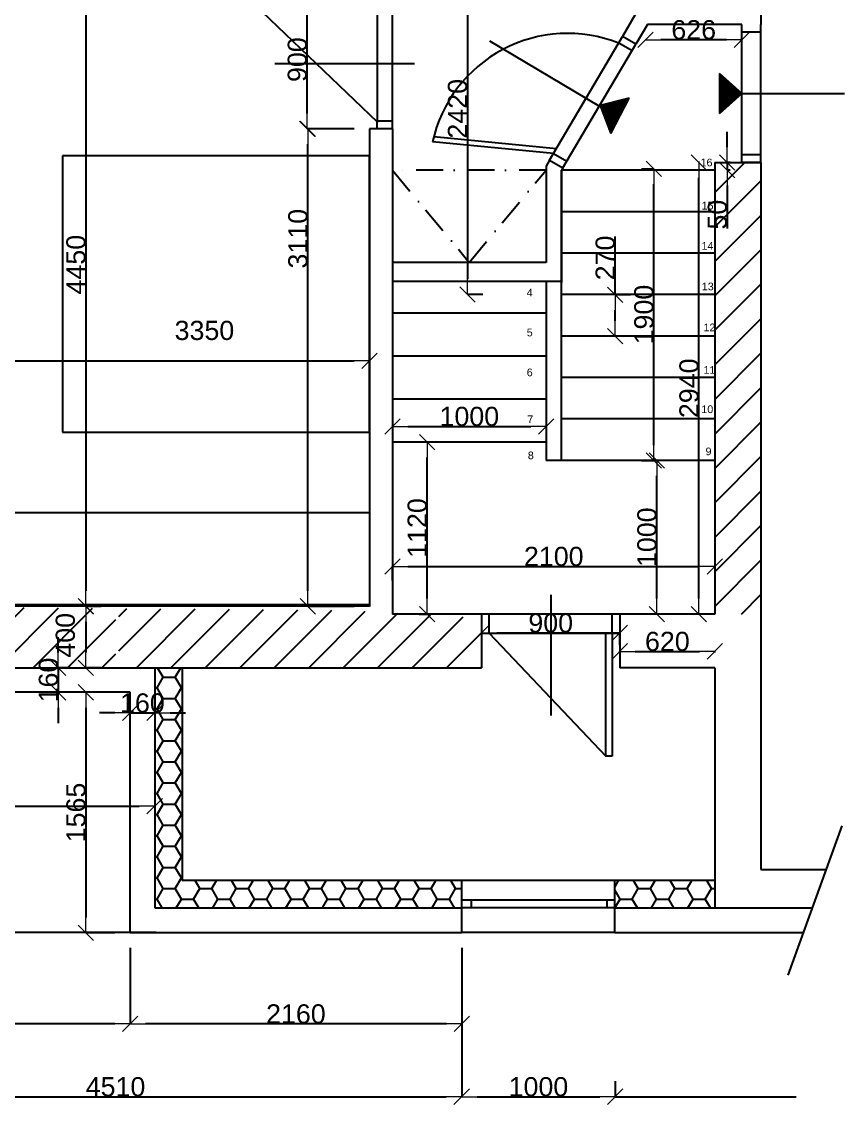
# Model space of a CAD drawing. Header units: millimetres. Extents: x 1480 to 86316, y 1484 to 27567.
# Drawn here: x 69554 to 74914, y 13101 to 20151 of the extents above; entities that cross this region are included whole.
import ezdxf

# ---------------------------------------------------------------- set-up
doc = ezdxf.new("R2010")
doc.units = ezdxf.units.MM
doc.linetypes.add('Čerchovaná', pattern=[335.138881, 176.388884, -88.194442, 0, -70.555556])
doc.styles.add('GENERATED_STYLE_1', font='arial.ttf')
doc.dimstyles.new('GENERATED_STYLE__1', dxfattribs={"dimtxt": 125, "dimasz": 100, "dimexe": 0.18, "dimexo": 100, "dimgap": 0.1, "dimtad": 1, "dimdec": 0, "dimzin": 0, "dimdsep": 46, "dimtxsty": 'GENERATED_STYLE_1', "dimblk": 'ARROWHEAD_6', "dimcen": 0.09, "dimclrd": 4, "dimclre": 4, "dimclrt": 4, "dimazin": 0, "dimtfac": 1, "dimtdec": 0, "dimtmove": 0, "dimatfit": 3, "dimldrblk": 'OBLIQUE', "dimfxl": 0, "dimtfillclr": 4, "dimtolj": 1, "dimtzin": 0, "dimarcsym": 0})
pattern_1 = [(45, (-82757.79, 2751.98), (-112.2532, 112.2532), [])]

# ---------------------------------------------------------------- blocks, each defined once
blk = doc.blocks.new('ARROWHEAD_6')
at = {"color": 0, "linetype": 'Continuous', "lineweight": 0}
for p, q in [((0, 0), (-1, 0)), ((-0.5, -0.5), (0.5, 0.5))]:
    blk.add_line(p, q, dxfattribs=at)
blk = doc.blocks.new('*D185')
at = {"color": 4, "lineweight": -2, "transparency": 16777216}
for p, q in [((66884.2, 26099.9), (65788.6, 26099.9)), ((65788.7, 25999.9), (65788.7, 14319.5)), ((70429.9, 14219.5), (65788.6, 14219.5))]:
    blk.add_line(p, q, dxfattribs=at)
at = {"layer": 'Defpoints', "color": 0, "transparency": 16777216}
for p in [(66984.2, 26099.9), (65788.7, 14219.5), (70529.9, 14219.5)]:
    blk.add_point(p, dxfattribs=at)
at = {"color": 4, "lineweight": -2, "transparency": 16777216, "xscale": 100, "yscale": 100, "zscale": 100}
for p, rotation in [((65788.7, 26099.9), 90), ((65788.7, 14219.5), 270)]:
    blk.add_blockref('ARROWHEAD_6', p, dxfattribs=dict(at, rotation=rotation))
at = {"color": 4, "transparency": 16777216, "insert": (65724.8, 20159.7), "char_height": 125, "attachment_point": 5, "rotation": 90, "style": 'GENERATED_STYLE_1'}
blk.add_mtext('\\A1;11880', dxfattribs=at)
blk = doc.blocks.new('_Oblique')
at = {"color": 0, "linetype": 'ByBlock', "lineweight": -2}
blk.add_line((-0.5, -0.5), (0.5, 0.5), dxfattribs=at)
blk = doc.blocks.new('*D187')
at = {"color": 4, "lineweight": -2, "transparency": 16777216}
for p, q in [((67910.6, 14003.9), (67910.6, 13150.6)), ((72420.6, 14003.9), (72420.6, 13150.6)), ((68010.6, 13150.8), (72320.6, 13150.8))]:
    blk.add_line(p, q, dxfattribs=at)
at = {"layer": 'Defpoints', "color": 0, "transparency": 16777216}
for p in [(67910.6, 14103.9), (72420.6, 14103.9), (72420.6, 13150.8)]:
    blk.add_point(p, dxfattribs=at)
at = {"color": 4, "lineweight": -2, "transparency": 16777216, "xscale": 100, "yscale": 100, "zscale": 100, "rotation": 180}
blk.add_blockref('ARROWHEAD_6', (67910.6, 13150.8), dxfattribs=at)
at = {"color": 4, "lineweight": -2, "transparency": 16777216, "xscale": 100, "yscale": 100, "zscale": 100}
blk.add_blockref('ARROWHEAD_6', (72420.6, 13150.8), dxfattribs=at)
at = {"color": 4, "transparency": 16777216, "insert": (70165.6, 13214.7), "char_height": 125, "attachment_point": 5, "style": 'GENERATED_STYLE_1'}
blk.add_mtext('\\A1;4510', dxfattribs=at)
blk = doc.blocks.new('*D189')
at = {"color": 4, "lineweight": -2, "transparency": 16777216}
for p, q in [((68470.6, 18043.3), (68470.6, 17943.5)), ((71820.6, 18043.3), (71820.6, 17943.5)), ((68570.6, 17943.3), (71720.6, 17943.3))]:
    blk.add_line(p, q, dxfattribs=at)
at = {"layer": 'Defpoints', "color": 0, "transparency": 16777216}
for p in [(68470.6, 17943.3), (71820.6, 17943.3), (71820.6, 17943.3)]:
    blk.add_point(p, dxfattribs=at)
at = {"color": 4, "lineweight": -2, "transparency": 16777216, "xscale": 100, "yscale": 100, "zscale": 100, "rotation": 180}
blk.add_blockref('ARROWHEAD_6', (68470.6, 17943.3), dxfattribs=at)
at = {"color": 4, "lineweight": -2, "transparency": 16777216, "xscale": 100, "yscale": 100, "zscale": 100}
blk.add_blockref('ARROWHEAD_6', (71820.6, 17943.3), dxfattribs=at)
at = {"color": 4, "transparency": 16777216, "insert": (70744.7, 18139.9), "char_height": 125, "attachment_point": 5, "style": 'GENERATED_STYLE_1'}
blk.add_mtext('\\A1;3350', dxfattribs=at)
blk = doc.blocks.new('*D161')
at = {"color": 4, "lineweight": -2, "transparency": 16777216}
for p, q in [((74070.6, 16691), (74070.6, 16604.4)), ((71970.6, 16512.1), (71970.6, 16604)), ((72070.6, 16604.2), (73970.6, 16604.2))]:
    blk.add_line(p, q, dxfattribs=at)
at = {"layer": 'Defpoints', "color": 0, "transparency": 16777216}
for p in [(71970.6, 16612.1), (74070.6, 16604.2), (74070.6, 16591)]:
    blk.add_point(p, dxfattribs=at)
at = {"color": 4, "lineweight": -2, "transparency": 16777216, "xscale": 100, "yscale": 100, "zscale": 100, "rotation": 180}
blk.add_blockref('ARROWHEAD_6', (71970.6, 16604.2), dxfattribs=at)
at = {"color": 4, "lineweight": -2, "transparency": 16777216, "xscale": 100, "yscale": 100, "zscale": 100}
blk.add_blockref('ARROWHEAD_6', (74070.6, 16604.2), dxfattribs=at)
at = {"color": 4, "transparency": 16777216, "insert": (73020.6, 16668.1), "char_height": 125, "attachment_point": 5, "style": 'GENERATED_STYLE_1'}
blk.add_mtext('\\A1;2100', dxfattribs=at)
blk = doc.blocks.new('*D163')
at = {"color": 4, "lineweight": -2, "transparency": 16777216}
for p, q in [((70072.2, 20793.9), (69972.4, 20793.9)), ((69972.2, 20693.9), (69972.2, 16443.9)), ((70072.2, 16343.9), (69972.4, 16343.9))]:
    blk.add_line(p, q, dxfattribs=at)
at = {"layer": 'Defpoints', "color": 0, "transparency": 16777216}
for p in [(69972.2, 20793.9), (69972.2, 16343.9), (69972.2, 16343.9)]:
    blk.add_point(p, dxfattribs=at)
at = {"color": 4, "lineweight": -2, "transparency": 16777216, "xscale": 100, "yscale": 100, "zscale": 100}
for p, rotation in [((69972.2, 20793.9), 90), ((69972.2, 16343.9), 270)]:
    blk.add_blockref('ARROWHEAD_6', p, dxfattribs=dict(at, rotation=rotation))
at = {"color": 4, "transparency": 16777216, "insert": (69908.3, 18568.9), "char_height": 125, "attachment_point": 5, "rotation": 90, "style": 'GENERATED_STYLE_1'}
blk.add_mtext('\\A1;4450', dxfattribs=at)
blk = doc.blocks.new('*D164')
at = {"color": 4, "lineweight": -2, "transparency": 16777216}
for p, q in [((70072.6, 16344), (69972.8, 16344)), ((69972.6, 16244), (69972.6, 16043.9)), ((70072.6, 15943.9), (69972.8, 15943.9))]:
    blk.add_line(p, q, dxfattribs=at)
at = {"layer": 'Defpoints', "color": 0, "transparency": 16777216}
for p in [(69972.6, 16344), (69972.6, 15943.9), (69972.6, 15943.9)]:
    blk.add_point(p, dxfattribs=at)
at = {"color": 4, "lineweight": -2, "transparency": 16777216, "xscale": 100, "yscale": 100, "zscale": 100}
for p, rotation in [((69972.6, 16344), 90), ((69972.6, 15943.9), 270)]:
    blk.add_blockref('ARROWHEAD_6', p, dxfattribs=dict(at, rotation=rotation))
at = {"color": 4, "transparency": 16777216, "insert": (69839, 16155.2), "char_height": 125, "attachment_point": 5, "rotation": 90, "style": 'GENERATED_STYLE_1'}
blk.add_mtext('\\A1;400', dxfattribs=at)
blk = doc.blocks.new('*D169')
at = {"color": 4, "lineweight": -2, "transparency": 16777216}
for p, q in [((67910.6, 15684.9), (67910.6, 15043.3)), ((70420.6, 15143.5), (70420.6, 15043.7)), ((68010.6, 15043.5), (70320.6, 15043.5))]:
    blk.add_line(p, q, dxfattribs=at)
at = {"layer": 'Defpoints', "color": 0, "transparency": 16777216}
for p in [(67910.6, 15784.9), (70420.6, 15043.5), (70420.6, 15043.5)]:
    blk.add_point(p, dxfattribs=at)
at = {"color": 4, "lineweight": -2, "transparency": 16777216, "xscale": 100, "yscale": 100, "zscale": 100, "rotation": 180}
blk.add_blockref('ARROWHEAD_6', (67910.6, 15043.5), dxfattribs=at)
at = {"color": 4, "lineweight": -2, "transparency": 16777216, "xscale": 100, "yscale": 100, "zscale": 100}
blk.add_blockref('ARROWHEAD_6', (70420.6, 15043.5), dxfattribs=at)
at = {"color": 4, "transparency": 16777216, "insert": (69165.6, 15107.4), "char_height": 125, "attachment_point": 5, "style": 'GENERATED_STYLE_1'}
blk.add_mtext('\\A1;2510', dxfattribs=at)
blk = doc.blocks.new('*D170')
at = {"color": 4, "lineweight": -2, "transparency": 16777216}
for p, q in [((72295.6, 17413.9), (72195.8, 17413.9)), ((72195.6, 16393.9), (72195.6, 17313.9)), ((72142.7, 16293.9), (72195.8, 16293.9))]:
    blk.add_line(p, q, dxfattribs=at)
at = {"layer": 'Defpoints', "color": 0, "transparency": 16777216}
for p in [(72195.6, 17413.9), (72195.6, 17413.9), (72042.7, 16293.9)]:
    blk.add_point(p, dxfattribs=at)
at = {"color": 4, "lineweight": -2, "transparency": 16777216, "xscale": 100, "yscale": 100, "zscale": 100}
for p, rotation in [((72195.6, 17413.9), 90), ((72195.6, 16293.9), 270)]:
    blk.add_blockref('ARROWHEAD_6', p, dxfattribs=dict(at, rotation=rotation))
at = {"color": 4, "transparency": 16777216, "insert": (72131.7, 16853.9), "char_height": 125, "attachment_point": 5, "rotation": 90, "style": 'GENERATED_STYLE_1'}
blk.add_mtext('\\A1;1120', dxfattribs=at)
blk = doc.blocks.new('*D171')
at = {"color": 4, "lineweight": -2, "transparency": 16777216}
for p, q in [((73801.8, 17293.9), (73691.9, 17293.9)), ((73692, 16393.9), (73692, 17193.9)), ((73801.8, 16293.9), (73691.9, 16293.9))]:
    blk.add_line(p, q, dxfattribs=at)
at = {"layer": 'Defpoints', "color": 0, "transparency": 16777216}
for p in [(73692, 17293.9), (73901.8, 17293.9), (73901.8, 16293.9)]:
    blk.add_point(p, dxfattribs=at)
at = {"color": 4, "lineweight": -2, "transparency": 16777216, "xscale": 100, "yscale": 100, "zscale": 100}
for p, rotation in [((73692, 17293.9), 90), ((73692, 16293.9), 270)]:
    blk.add_blockref('ARROWHEAD_6', p, dxfattribs=dict(at, rotation=rotation))
at = {"color": 4, "transparency": 16777216, "insert": (73628.1, 16793.9), "char_height": 125, "attachment_point": 5, "rotation": 90, "style": 'GENERATED_STYLE_1'}
blk.add_mtext('\\A1;1000', dxfattribs=at)
blk = doc.blocks.new('*D174')
at = {"color": 4, "lineweight": -2, "transparency": 16777216}
for p, q in [((72470.6, 20793.9), (72457.7, 20793.9)), ((72457.9, 20693.9), (72457.9, 18473.8)), ((72557.9, 18373.8), (72458.1, 18373.8))]:
    blk.add_line(p, q, dxfattribs=at)
at = {"layer": 'Defpoints', "color": 0, "transparency": 16777216}
for p in [(72570.6, 20793.9), (72457.9, 18373.8), (72457.9, 18373.8)]:
    blk.add_point(p, dxfattribs=at)
at = {"color": 4, "lineweight": -2, "transparency": 16777216, "xscale": 100, "yscale": 100, "zscale": 100}
for p, rotation in [((72457.9, 20793.9), 90), ((72457.9, 18373.8), 270)]:
    blk.add_blockref('ARROWHEAD_6', p, dxfattribs=dict(at, rotation=rotation))
at = {"color": 4, "transparency": 16777216, "insert": (72394, 19583.9), "char_height": 125, "attachment_point": 5, "rotation": 90, "style": 'GENERATED_STYLE_1'}
blk.add_mtext('\\A1;2420', dxfattribs=at)
blk = doc.blocks.new('*D175')
at = {"color": 4, "lineweight": -2, "transparency": 16777216}
for p, q in [((73970.6, 19233.9), (73965.8, 19233.9)), ((73966, 16393.9), (73966, 19133.9)), ((73970.6, 16293.9), (73965.8, 16293.9))]:
    blk.add_line(p, q, dxfattribs=at)
at = {"layer": 'Defpoints', "color": 0, "transparency": 16777216}
for p in [(73966, 19233.9), (74070.6, 19233.9), (74070.6, 16293.9)]:
    blk.add_point(p, dxfattribs=at)
at = {"color": 4, "lineweight": -2, "transparency": 16777216, "xscale": 100, "yscale": 100, "zscale": 100}
for p, rotation in [((73966, 19233.9), 90), ((73966, 16293.9), 270)]:
    blk.add_blockref('ARROWHEAD_6', p, dxfattribs=dict(at, rotation=rotation))
at = {"color": 4, "transparency": 16777216, "insert": (73902.1, 17763.9), "char_height": 125, "attachment_point": 5, "rotation": 90, "style": 'GENERATED_STYLE_1'}
blk.add_mtext('\\A1;2940', dxfattribs=at)
blk = doc.blocks.new('*D176')
at = {"color": 4, "lineweight": -2, "transparency": 16777216}
for p, q in [((71720.8, 19453.9), (71418.1, 19453.9)), ((71418.3, 16443.9), (71418.3, 19353.9)), ((71720.6, 16343.9), (71418.1, 16343.9))]:
    blk.add_line(p, q, dxfattribs=at)
at = {"layer": 'Defpoints', "color": 0, "transparency": 16777216}
for p in [(71418.3, 19453.9), (71820.8, 19453.9), (71820.6, 16343.9)]:
    blk.add_point(p, dxfattribs=at)
at = {"color": 4, "lineweight": -2, "transparency": 16777216, "xscale": 100, "yscale": 100, "zscale": 100}
for p, rotation in [((71418.3, 19453.9), 90), ((71418.3, 16343.9), 270)]:
    blk.add_blockref('ARROWHEAD_6', p, dxfattribs=dict(at, rotation=rotation))
at = {"color": 4, "transparency": 16777216, "insert": (71354.3, 18737.8), "char_height": 125, "attachment_point": 5, "rotation": 90, "style": 'GENERATED_STYLE_1'}
blk.add_mtext('\\A1;3110', dxfattribs=at)
blk = doc.blocks.new('*D177')
at = {"color": 4, "lineweight": -2, "transparency": 16777216}
for p, q in [((71770.4, 20353.9), (71414.2, 20353.9)), ((71414.4, 19553.9), (71414.4, 20253.9)), ((71720.8, 19453.9), (71414.2, 19453.9))]:
    blk.add_line(p, q, dxfattribs=at)
at = {"layer": 'Defpoints', "color": 0, "transparency": 16777216}
for p in [(71414.4, 20353.9), (71870.4, 20353.9), (71820.8, 19453.9)]:
    blk.add_point(p, dxfattribs=at)
at = {"color": 4, "lineweight": -2, "transparency": 16777216, "xscale": 100, "yscale": 100, "zscale": 100}
for p, rotation in [((71414.4, 20353.9), 90), ((71414.4, 19453.9), 270)]:
    blk.add_blockref('ARROWHEAD_6', p, dxfattribs=dict(at, rotation=rotation))
at = {"color": 4, "transparency": 16777216, "insert": (71350.5, 19903.9), "char_height": 125, "attachment_point": 5, "rotation": 90, "style": 'GENERATED_STYLE_1'}
blk.add_mtext('\\A1;900', dxfattribs=at)
blk = doc.blocks.new('*D178')
at = {"color": 4, "lineweight": -2, "transparency": 16777216}
for p, q in [((72550.6, 16236.3), (72550.6, 16170.9)), ((72650.6, 16170.7), (73350.6, 16170.7)), ((73450.6, 16093.9), (73450.6, 16170.9))]:
    blk.add_line(p, q, dxfattribs=at)
at = {"layer": 'Defpoints', "color": 0, "transparency": 16777216}
for p in [(73450.6, 16170.7), (72550.6, 16136.3), (73450.6, 15993.9)]:
    blk.add_point(p, dxfattribs=at)
at = {"color": 4, "lineweight": -2, "transparency": 16777216, "xscale": 100, "yscale": 100, "zscale": 100, "rotation": 180}
blk.add_blockref('ARROWHEAD_6', (72550.6, 16170.7), dxfattribs=at)
at = {"color": 4, "lineweight": -2, "transparency": 16777216, "xscale": 100, "yscale": 100, "zscale": 100}
blk.add_blockref('ARROWHEAD_6', (73450.6, 16170.7), dxfattribs=at)
at = {"color": 4, "transparency": 16777216, "insert": (73000.6, 16234.6), "char_height": 125, "attachment_point": 5, "style": 'GENERATED_STYLE_1'}
blk.add_mtext('\\A1;900', dxfattribs=at)
blk = doc.blocks.new('*D179')
at = {"color": 4, "lineweight": -2, "transparency": 16777216}
for p, q in [((73592, 19193.9), (73672, 19193.9)), ((73672.2, 17393.9), (73672.2, 19093.9)), ((73592, 17293.9), (73672, 17293.9))]:
    blk.add_line(p, q, dxfattribs=at)
at = {"layer": 'Defpoints', "color": 0, "transparency": 16777216}
for p in [(73672.2, 19193.9), (73692, 19193.9), (73692, 17293.9)]:
    blk.add_point(p, dxfattribs=at)
at = {"color": 4, "lineweight": -2, "transparency": 16777216, "xscale": 100, "yscale": 100, "zscale": 100}
for p, rotation in [((73672.2, 19193.9), 90), ((73672.2, 17293.9), 270)]:
    blk.add_blockref('ARROWHEAD_6', p, dxfattribs=dict(at, rotation=rotation))
at = {"color": 4, "transparency": 16777216, "insert": (73608.2, 18243.9), "char_height": 125, "attachment_point": 5, "rotation": 90, "style": 'GENERATED_STYLE_1'}
blk.add_mtext('\\A1;1900', dxfattribs=at)
blk = doc.blocks.new('*D234')
at = {"color": 4, "lineweight": -2, "transparency": 16777216}
for p, q in [((74150.7, 19333.9), (74150.7, 19433.9)), ((74150.7, 19233.9), (74150.7, 19183.9)), ((74170.6, 19233.9), (74150.9, 19233.9)), ((74170.6, 19183.9), (74150.9, 19183.9)), ((74150.7, 19083.9), (74150.7, 18805.1))]:
    blk.add_line(p, q, dxfattribs=at)
at = {"layer": 'Defpoints', "color": 0, "transparency": 16777216}
for p in [(74070.6, 19233.9), (74070.6, 19183.9), (74150.7, 19233.9)]:
    blk.add_point(p, dxfattribs=at)
at = {"color": 4, "lineweight": -2, "transparency": 16777216, "xscale": 100, "yscale": 100, "zscale": 100}
for p, rotation in [((74150.7, 19233.9), 270), ((74150.7, 19183.9), 90)]:
    blk.add_blockref('ARROWHEAD_6', p, dxfattribs=dict(at, rotation=rotation))
at = {"color": 4, "transparency": 16777216, "insert": (74086.8, 18894.5), "char_height": 125, "attachment_point": 5, "rotation": 90, "style": 'GENERATED_STYLE_1'}
blk.add_mtext('\\A1;50', dxfattribs=at)
blk = doc.blocks.new('*D181')
at = {"color": 4, "lineweight": -2, "transparency": 16777216}
for p, q in [((70072.4, 15783.9), (69972.6, 15783.9)), ((69972.4, 15683.9), (69972.4, 14318.5)), ((70160.6, 14218.5), (69972.3, 14218.5))]:
    blk.add_line(p, q, dxfattribs=at)
at = {"layer": 'Defpoints', "color": 0, "transparency": 16777216}
for p in [(69972.4, 15783.9), (69972.4, 14218.5), (70260.6, 14218.5)]:
    blk.add_point(p, dxfattribs=at)
at = {"color": 4, "lineweight": -2, "transparency": 16777216, "xscale": 100, "yscale": 100, "zscale": 100}
for p, rotation in [((69972.4, 15783.9), 90), ((69972.4, 14218.5), 270)]:
    blk.add_blockref('ARROWHEAD_6', p, dxfattribs=dict(at, rotation=rotation))
at = {"color": 4, "transparency": 16777216, "insert": (69908.5, 15001.2), "char_height": 125, "attachment_point": 5, "rotation": 90, "style": 'GENERATED_STYLE_1'}
blk.add_mtext('\\A1;1565', dxfattribs=at)
blk = doc.blocks.new('*D182')
at = {"color": 4, "lineweight": -2, "transparency": 16777216}
for p, q in [((69792.6, 16043.9), (69792.6, 16143.9)), ((69872.6, 15943.9), (69792.4, 15943.9)), ((69792.6, 15943.9), (69792.6, 15783.9)), ((69872.6, 15783.9), (69792.4, 15783.9)), ((69792.6, 15683.9), (69792.6, 15583.9))]:
    blk.add_line(p, q, dxfattribs=at)
at = {"layer": 'Defpoints', "color": 0, "transparency": 16777216}
for p in [(69972.6, 15943.9), (69792.6, 15783.9), (69972.6, 15783.9)]:
    blk.add_point(p, dxfattribs=at)
at = {"color": 4, "lineweight": -2, "transparency": 16777216, "xscale": 100, "yscale": 100, "zscale": 100}
for p, rotation in [((69792.6, 15943.9), 270), ((69792.6, 15783.9), 90)]:
    blk.add_blockref('ARROWHEAD_6', p, dxfattribs=dict(at, rotation=rotation))
at = {"color": 4, "transparency": 16777216, "insert": (69728.7, 15863.9), "char_height": 125, "attachment_point": 5, "rotation": 90, "style": 'GENERATED_STYLE_1'}
blk.add_mtext('\\A1;160', dxfattribs=at)
blk = doc.blocks.new('*D183')
at = {"color": 4, "lineweight": -2, "transparency": 16777216}
for p, q in [((70420.6, 15749.8), (70420.6, 15650)), ((70160.6, 15649.8), (70060.6, 15649.8)), ((70260.6, 15649.8), (70420.6, 15649.8)), ((70260.6, 15553.5), (70260.6, 15649.6)), ((70520.6, 15649.8), (70620.6, 15649.8))]:
    blk.add_line(p, q, dxfattribs=at)
at = {"layer": 'Defpoints', "color": 0, "transparency": 16777216}
for p in [(70260.6, 15653.5), (70420.6, 15649.8), (70420.6, 15649.8)]:
    blk.add_point(p, dxfattribs=at)
at = {"color": 4, "lineweight": -2, "transparency": 16777216, "xscale": 100, "yscale": 100, "zscale": 100}
blk.add_blockref('ARROWHEAD_6', (70260.6, 15649.8), dxfattribs=at)
at = {"color": 4, "lineweight": -2, "transparency": 16777216, "xscale": 100, "yscale": 100, "zscale": 100, "rotation": 180}
blk.add_blockref('ARROWHEAD_6', (70420.6, 15649.8), dxfattribs=at)
at = {"color": 4, "transparency": 16777216, "insert": (70340.6, 15713.7), "char_height": 125, "attachment_point": 5, "style": 'GENERATED_STYLE_1'}
blk.add_mtext('\\A1;160', dxfattribs=at)
blk = doc.blocks.new('*D193')
at = {"color": 4, "lineweight": -2, "transparency": 16777216}
for p, q in [((72420.6, 13250.6), (72420.6, 13151)), ((73420.6, 13250.8), (73420.6, 13151)), ((72520.6, 13150.8), (73320.6, 13150.8))]:
    blk.add_line(p, q, dxfattribs=at)
at = {"layer": 'Defpoints', "color": 0, "transparency": 16777216}
for p in [(72420.6, 13150.6), (73420.6, 13150.8), (73420.6, 13150.8)]:
    blk.add_point(p, dxfattribs=at)
at = {"color": 4, "lineweight": -2, "transparency": 16777216, "xscale": 100, "yscale": 100, "zscale": 100, "rotation": 180}
blk.add_blockref('ARROWHEAD_6', (72420.6, 13150.8), dxfattribs=at)
at = {"color": 4, "lineweight": -2, "transparency": 16777216, "xscale": 100, "yscale": 100, "zscale": 100}
blk.add_blockref('ARROWHEAD_6', (73420.6, 13150.8), dxfattribs=at)
at = {"color": 4, "transparency": 16777216, "insert": (72920.6, 13214.7), "char_height": 125, "attachment_point": 5, "style": 'GENERATED_STYLE_1'}
blk.add_mtext('\\A1;1000', dxfattribs=at)
blk = doc.blocks.new('*D200')
at = {"color": 4, "lineweight": -2, "transparency": 16777216}
for p, q in [((70260.6, 14119.5), (70260.6, 13624.8)), ((72420.7, 14119.5), (72420.7, 13624.8)), ((72320.7, 13625), (70360.6, 13625))]:
    blk.add_line(p, q, dxfattribs=at)
at = {"layer": 'Defpoints', "color": 0, "transparency": 16777216}
for p in [(70260.6, 14219.5), (72420.7, 14219.5), (70260.6, 13625)]:
    blk.add_point(p, dxfattribs=at)
at = {"color": 4, "lineweight": -2, "transparency": 16777216, "xscale": 100, "yscale": 100, "zscale": 100, "rotation": 180}
blk.add_blockref('ARROWHEAD_6', (70260.6, 13625), dxfattribs=at)
at = {"color": 4, "lineweight": -2, "transparency": 16777216, "xscale": 100, "yscale": 100, "zscale": 100}
blk.add_blockref('ARROWHEAD_6', (72420.7, 13625), dxfattribs=at)
at = {"color": 4, "transparency": 16777216, "insert": (71340.6, 13688.9), "char_height": 125, "attachment_point": 5, "style": 'GENERATED_STYLE_1'}
blk.add_mtext('\\A1;2160', dxfattribs=at)
blk = doc.blocks.new('*D201')
at = {"color": 4, "lineweight": -2, "transparency": 16777216}
for p, q in [((67910.6, 13979), (67910.6, 13624.7)), ((70260.6, 13979), (70260.6, 13624.7)), ((70160.6, 13624.8), (68010.6, 13624.8))]:
    blk.add_line(p, q, dxfattribs=at)
at = {"layer": 'Defpoints', "color": 0, "transparency": 16777216}
for p in [(67910.6, 14079), (70260.6, 14079), (67910.6, 13624.8)]:
    blk.add_point(p, dxfattribs=at)
at = {"color": 4, "lineweight": -2, "transparency": 16777216, "xscale": 100, "yscale": 100, "zscale": 100, "rotation": 180}
blk.add_blockref('ARROWHEAD_6', (67910.6, 13624.8), dxfattribs=at)
at = {"color": 4, "lineweight": -2, "transparency": 16777216, "xscale": 100, "yscale": 100, "zscale": 100}
blk.add_blockref('ARROWHEAD_6', (70260.6, 13624.8), dxfattribs=at)
at = {"color": 4, "transparency": 16777216, "insert": (69085.6, 13688.8), "char_height": 125, "attachment_point": 5, "style": 'GENERATED_STYLE_1'}
blk.add_mtext('\\A1;2350', dxfattribs=at)
blk = doc.blocks.new('*D255')
at = {"color": 4, "lineweight": -2, "transparency": 16777216}
for p, q in [((73450.6, 16043.9), (73450.6, 16051)), ((73550.6, 16050.8), (73970.6, 16050.8)), ((74070.6, 16043.9), (74070.6, 16051))]:
    blk.add_line(p, q, dxfattribs=at)
at = {"layer": 'Defpoints', "color": 0, "transparency": 16777216}
for p in [(74070.6, 16050.8), (73450.6, 15943.9), (74070.6, 15943.9)]:
    blk.add_point(p, dxfattribs=at)
at = {"color": 4, "lineweight": -2, "transparency": 16777216, "xscale": 100, "yscale": 100, "zscale": 100, "rotation": 180}
blk.add_blockref('ARROWHEAD_6', (73450.6, 16050.8), dxfattribs=at)
at = {"color": 4, "lineweight": -2, "transparency": 16777216, "xscale": 100, "yscale": 100, "zscale": 100}
blk.add_blockref('ARROWHEAD_6', (74070.6, 16050.8), dxfattribs=at)
at = {"color": 4, "transparency": 16777216, "insert": (73760.6, 16114.7), "char_height": 125, "attachment_point": 5, "style": 'GENERATED_STYLE_1'}
blk.add_mtext('\\A1;620', dxfattribs=at)
blk = doc.blocks.new('*D146')
at = {"color": 4, "lineweight": -2, "transparency": 16777216}
for p, q in [((73420.1, 18373.4), (73420.1, 18751.5)), ((73520.1, 18373.4), (73420.3, 18373.4)), ((73420.1, 18203.4), (73420.1, 18273.4)), ((73520.1, 18103.4), (73420.3, 18103.4))]:
    blk.add_line(p, q, dxfattribs=at)
at = {"layer": 'Defpoints', "color": 0, "transparency": 16777216}
for p in [(73420.1, 18373.4), (73420.1, 18373.4), (73420.1, 18103.4)]:
    blk.add_point(p, dxfattribs=at)
at = {"color": 4, "lineweight": -2, "transparency": 16777216, "xscale": 100, "yscale": 100, "zscale": 100}
for p, rotation in [((73420.1, 18373.4), 90), ((73420.1, 18103.4), 270)]:
    blk.add_blockref('ARROWHEAD_6', p, dxfattribs=dict(at, rotation=rotation))
at = {"color": 4, "transparency": 16777216, "insert": (73356.2, 18612.5), "char_height": 125, "attachment_point": 5, "rotation": 90, "style": 'GENERATED_STYLE_1'}
blk.add_mtext('\\A1;270', dxfattribs=at)
blk = doc.blocks.new('*D232')
at = {"color": 4, "lineweight": -2, "transparency": 16777216}
for p, q in [((73619.1, 20033.9), (73619.1, 20033.7)), ((74145.4, 20033.9), (73719.1, 20033.9)), ((74245.4, 20033.9), (74245.4, 20033.7))]:
    blk.add_line(p, q, dxfattribs=at)
at = {"layer": 'Defpoints', "color": 0, "transparency": 16777216}
for p in [(73619.1, 20133.9), (74245.4, 20133.9), (73619.1, 20033.9)]:
    blk.add_point(p, dxfattribs=at)
at = {"color": 4, "lineweight": -2, "transparency": 16777216, "xscale": 100, "yscale": 100, "zscale": 100, "rotation": 180}
blk.add_blockref('ARROWHEAD_6', (73619.1, 20033.9), dxfattribs=at)
at = {"color": 4, "lineweight": -2, "transparency": 16777216, "xscale": 100, "yscale": 100, "zscale": 100}
blk.add_blockref('ARROWHEAD_6', (74245.4, 20033.9), dxfattribs=at)
at = {"color": 4, "transparency": 16777216, "insert": (73932.3, 20097.8), "char_height": 125, "attachment_point": 5, "style": 'GENERATED_STYLE_1'}
blk.add_mtext('\\A1;626', dxfattribs=at)
blk = doc.blocks.new('*D147')
at = {"color": 4, "lineweight": -2, "transparency": 16777216}
for p, q in [((71970.5, 17971.6), (71970.5, 17515.8)), ((72970.5, 17971.6), (72970.5, 17515.8)), ((72070.5, 17516), (72870.5, 17516))]:
    blk.add_line(p, q, dxfattribs=at)
at = {"layer": 'Defpoints', "color": 0, "transparency": 16777216}
for p in [(71970.5, 18071.6), (72970.5, 18071.6), (72970.5, 17516)]:
    blk.add_point(p, dxfattribs=at)
at = {"color": 4, "lineweight": -2, "transparency": 16777216, "xscale": 100, "yscale": 100, "zscale": 100, "rotation": 180}
blk.add_blockref('ARROWHEAD_6', (71970.5, 17516), dxfattribs=at)
at = {"color": 4, "lineweight": -2, "transparency": 16777216, "xscale": 100, "yscale": 100, "zscale": 100}
blk.add_blockref('ARROWHEAD_6', (72970.5, 17516), dxfattribs=at)
at = {"color": 4, "transparency": 16777216, "insert": (72470.5, 17579.9), "char_height": 125, "attachment_point": 5, "style": 'GENERATED_STYLE_1'}
blk.add_mtext('\\A1;1000', dxfattribs=at)

msp = doc.modelspace()

# ---------------------------------------------------------------- hatches: boundary and pattern name
h = msp.add_hatch()
h.set_pattern_fill('ANGLE', color=4)
h.set_pattern_definition([(0, (-145575.809, 3586.9826), (0, 6.985), [5.08, -1.905]), (90, (-145575.809, 3586.9826), (-6.985, 4e-16), [5.08, -1.905])])
h.paths.add_polyline_path([(74100.5, 19554.1), (74245.1, 19683.9), (74100.5, 19814.1)])
h = msp.add_hatch()
h.set_pattern_fill('ANGLE', color=4, angle=152.52434)
h.set_pattern_definition([(152.5243356, (275776.486, -67533.535), (-3.2226822, -6.19714002), [5.08, -1.905]), (242.5243356, (275776.486, -67533.535), (6.19714002, -3.2226822), [5.08, -1.905])])
h.paths.add_polyline_path([(73511.4, 19652.8), (73323.2, 19604.3), (73391.4, 19422.2)])
h = msp.add_hatch()
h.set_pattern_fill('ANSI31', color=4, scale=50)
h.set_pattern_definition(pattern_1)
h.paths.add_polyline_path([(74370.6, 16604.2), (74370.3, 19233.9), (74070.6, 19233.9), (74071.3, 16293.9), (74311.3, 16293.9), (74391.3, 16293.9), (74370.6, 16293.9)])
h = msp.add_hatch()
h.set_pattern_fill('ANSI31', color=4, scale=50)
h.set_pattern_definition(pattern_1)
h.paths.add_polyline_path([(72550.6, 15943.9), (72550.6, 16268.9), (71670.6, 16318.9), (68470.6, 16343.9), (68470.6, 17693.9), (68070.6, 17693.9), (68070.6, 15943.9)])
h.paths.add_polyline_path([(70167.6, 15943.9), (70167.6, 16343.9), (70186.9, 16343.9), (70186.9, 15943.9)], flags=17)
h = msp.add_hatch()
h.set_pattern_fill('HONEY', color=4, scale=25)
h.set_pattern_definition([(0, (-82757.79, 2751.98), (119.0625, 68.740766), [79.375, -158.75]), (120, (-82757.79, 2751.98), (-119.0625, 68.740767), [79.375, -158.75]), (60, (-82757.79, 2751.98), (3e-07, 137.481533), [-158.75, 79.375])])
h.paths.add_polyline_path([(70420.6, 14379.5), (72422.7, 14379.5), (72422.7, 14559.5), (70600.6, 14559.5), (70600.6, 15943.9), (70420.6, 15943.9)])
h.paths.add_polyline_path([(74070.6, 14379.5), (74070.6, 14559.5), (73417.6, 14559.5), (73417.6, 14379.5)])
h.paths.add_polyline_path([(70158.3, 15584), (70512.2, 15584), (70512.2, 15841.6), (70158.3, 15841.6)], flags=9)

# ---------------------------------------------------------------- linework, layer by layer
at = {"color": 6}
for p, q in [((74370.6, 20793.3), (74370.4, 20133.9)), ((73573.1, 20233.9), (73468.9, 20053.9)), ((73630.7, 20133.9), (73555.4, 20003.8)), ((74245.4, 20133.9), (73630.7, 20133.9)), ((74245.4, 20133.9), (74245.4, 20133.9)), ((74245.4, 19233.9), (74245.4, 20133.9)), ((74370.5, 20133.9), (74370.4, 20133.9)), ((74370.4, 19233.9), (74370.4, 20133.9)), ((73317.4, 19601.3), (72603, 20023.7)), ((72992.8, 19248.8), (73469.4, 20054.7)), ((73555.4, 20003.8), (73468.9, 20053.9)), ((74370.5, 20083.9), (74245.4, 20083.9)), ((73079.4, 19198.7), (73555.4, 20003.8)), ((73530.4, 19960.5), (73443.4, 20010.8)), ((74245.1, 19683.9), (74100.5, 19814.1)), ((74100.5, 19814.1), (74100.5, 19554.1)), ((74100.5, 19554.1), (74245.1, 19683.9)), ((74245.1, 19683.9), (74913.6, 19683.9)), ((73511.4, 19652.8), (73323.2, 19604.3)), ((73323.2, 19604.3), (73391.4, 19422.2)), ((73391.4, 19422.2), (73511.4, 19652.8)), ((72239.2, 19403.6), (73038.5, 19326)), ((73018.3, 19291.9), (72230.7, 19368.4)), ((71820.7, 19277.2), (69820.7, 19277.2)), ((69820.7, 19277.2), (69820.7, 17477.2)), ((71820.7, 17477.2), (71820.7, 19277.2)), ((72993.2, 19248.6), (72970.6, 19211.2)), ((72992.8, 19248.8), (73079.4, 19198.7)), ((73017.9, 19292.1), (73104.8, 19241.8)), ((74370.4, 19283.9), (74245.4, 19283.9)), ((72970.6, 19211.2), (72970.4, 18583.9)), ((73070.6, 19183.9), (73070.5, 18453.7)), ((72970.4, 18583.9), (71970.5, 18583.8)), ((73070.5, 18458.6), (71970.5, 18458.8)), ((69820.7, 17477.2), (71820.7, 17477.2)), ((68470.7, 16953.9), (71820.6, 16953.9)), ((71820.6, 16953.9), (71820.6, 16353.9)), ((73000.5, 16418.8), (73000.5, 15632.6)), ((71820.6, 16353.9), (68470.7, 16353.9)), ((72550.6, 16294.1), (73450.6, 16294.1)), ((72600.6, 16168.8), (72600.6, 16294.1)), ((73400.6, 16168.8), (73400.6, 16294.1)), ((72550.5, 16169.1), (73450.5, 16169.1)), ((72600.6, 16168.8), (73360.6, 15368.8)), ((73360.6, 15368.8), (73360.6, 16168.8)), ((73400.6, 16169), (73400.6, 15369)), ((73400.6, 16168.9), (73400.6, 15368.9)), ((73400.6, 16168.8), (73400.6, 15368.8))]:
    msp.add_line(p, q, dxfattribs=at)
at = {"color": 4}
for p, q in [((71870.4, 20353.9), (71870.4, 19503.9)), ((71070.4, 20263.9), (71870.4, 19498.9)), ((71970.4, 19453.9), (71970.4, 20303.9)), ((71203.3, 19878.9), (72113.6, 19878.9)), ((71870.4, 19453.9), (71870.4, 19503.9)), ((71970.4, 19503.9), (71870.4, 19503.9)), ((71870.4, 19503.9), (71870.4, 19493.9)), ((71970.4, 19453.9), (71870.4, 19453.9)), ((73400.6, 15369), (73360.6, 15368.8)), ((73417.6, 14559.5), (72422.7, 14559.5)), ((73417.6, 14429.5), (72422.7, 14429.5)), ((72481.5, 14429.5), (72481.5, 14379.5)), ((73367.6, 14379.5), (73367.6, 14429.5)), ((73417.6, 14379.5), (72422.7, 14379.5)), ((73417.6, 14219.5), (72422.7, 14219.5)), ((73420.6, 13150.8), (74600.6, 13150.8))]:
    msp.add_line(p, q, dxfattribs=at)
at = {"color": 1}
for p, q in [((71820.8, 19453.9), (71820.6, 16343.7)), ((71895.2, 19453.9), (71820.8, 19453.9)), ((71970.4, 19453.9), (71870.4, 19453.9)), ((71970.4, 19453.9), (71970.4, 18533.9)), ((73070.6, 17293.9), (73070.4, 19183.9)), ((74070.6, 19183.9), (73070.4, 19183.9)), ((74070.6, 19233.9), (74070.6, 16293.9)), ((74070.6, 19233.9), (74370.6, 19233.9)), ((74370.4, 19233.9), (74245.4, 19233.9)), ((74370.6, 19233.9), (74370.6, 14629.5)), ((74070.6, 18913.9), (73070.4, 18913.9)), ((74070.6, 18643.9), (73070.4, 18643.9)), ((71970.5, 18533.9), (71970.6, 16293.9)), ((72970.8, 18458.6), (72970.6, 17293.9)), ((74070.6, 18373.9), (73070.4, 18373.9)), ((72970.6, 18253.9), (71970.6, 18253.9)), ((74070.6, 18103.9), (73070.4, 18103.9)), ((72970.6, 17973.9), (71970.6, 17973.9)), ((74070.6, 17833.9), (73070.4, 17833.9)), ((72970.6, 17693.9), (71970.6, 17693.9)), ((74070.6, 17563.9), (73070.4, 17563.9)), ((72970.6, 17413.9), (71970.6, 17413.9)), ((73070.6, 17293.9), (72970.6, 17293.9)), ((74070.6, 17293.9), (73070.4, 17293.9)), ((71820.6, 16344.2), (68470.6, 16343.9)), ((72550.6, 16293.9), (71970.6, 16293.9)), ((72550.6, 16293.9), (72550.6, 15943.9)), ((74070.6, 16293.9), (73450.6, 16293.9)), ((73450.6, 16293.9), (73450.6, 15943.9)), ((68070.6, 15943.9), (72550.6, 15943.9)), ((70420.6, 15943.9), (70420.6, 14379.5)), ((70600.6, 15943.9), (70600.6, 14559.5)), ((74070.6, 15943.9), (73450.6, 15943.9)), ((74070.6, 15943.9), (74070.6, 14379.5)), ((70260.6, 15783.9), (67910.6, 15783.9)), ((70260.6, 14219.5), (70260.6, 15783.9)), ((74897.4, 14915), (74544.8, 13942.4)), ((74370.6, 14629.5), (74793.9, 14629.5)), ((72422.7, 14559.5), (70600.6, 14559.5)), ((72422.7, 14219.5), (72422.7, 14559.5)), ((74070.6, 14559.5), (73417.6, 14559.5)), ((73417.6, 14219.5), (73417.6, 14559.5)), ((70420.6, 14379.5), (72422.7, 14379.5)), ((73417.6, 14379.5), (74070.6, 14379.5)), ((73745.6, 14379.5), (74703.3, 14379.5)), ((70260.6, 14219.5), (72422.7, 14219.5)), ((73417.6, 14219.5), (74645.3, 14219.5))]:
    msp.add_line(p, q, dxfattribs=at)
at = {"color": 11, "linetype": 'Čerchovaná', "true_color": 0xf27172}
for p, q in [((72970.6, 19183.9), (71970.4, 19183.9)), ((71970.5, 19183.8), (72470.4, 18583.9)), ((72470.4, 18583.9), (72970.6, 19183.9))]:
    msp.add_line(p, q, dxfattribs=at)
at = {"color": 1, "true_color": 0xff0000}
msp.add_line((73079.4, 19198.7), (73070.6, 19183.9), dxfattribs=at)
at = {"color": 6}
msp.add_arc((73110.1, 19174.2), 900.6, 68.27481, 167.55198, dxfattribs=at)

# ---------------------------------------------------------------- texts
at = {"color": 1, "char_height": 50, "attachment_point": 4, "style": 'GENERATED_STYLE_1'}
for s, insert in [('16', (73976.8, 19233.8)), ('15', (73983.8, 18952.7)), ('14', (73983, 18691.5)), ('{4}', (72844.5, 18387.2)), ('{4}', (72844.5, 18387.2)), ('13', (73984.9, 18426.7)), ('{5}', (72844.5, 18126.8)), ('{5}', (72844.5, 18126.8)), ('12', (73996, 18160.3)), ('{6}', (72844.5, 17866.8)), ('{6}', (72844.5, 17866.8)), ('11', (73996, 17883.1)), ('10', (73981.9, 17627)), ('7', (72847.9, 17561.9)), ('8', (72851.5, 17326.6)), ('9', (74009.4, 17352.5))]:
    msp.add_mtext(s, dxfattribs=dict(at, insert=insert))

# ---------------------------------------------------------------- dimensions: what is measured, and where the dimension line sits
at = {"color": 1}
for base, p1, p2, picture, middle in [((65788.7, 14219.5), (66984.2, 26099.9), (70529.9, 14219.5), '*D185', (65724.8, 20159.7)), ((73966, 19233.9), (74070.6, 16293.9), (74070.6, 19233.9), '*D175', (73902.1, 17763.9)), ((73672.2, 19193.9), (73692, 17293.9), (73692, 19193.9), '*D179', (73608.2, 18243.9)), ((73420.1, 18373.4), (73420.1, 18103.4), (73420.1, 18373.4), '*D146', (73356.2, 18612.5)), ((72195.6, 17413.9), (72042.7, 16293.9), (72195.6, 17413.9), '*D170', (72131.7, 16853.9)), ((73692, 17293.9), (73901.8, 16293.9), (73901.8, 17293.9), '*D171', (73628.1, 16793.9))]:
    dim = msp.add_linear_dim(base=base, p1=p1, p2=p2, angle=90, dimstyle='GENERATED_STYLE__1', dxfattribs=at)
    dim.commit()
    dim.dimension.update_dxf_attribs({"geometry": picture, "text_midpoint": middle})
dim = msp.add_linear_dim(base=(69972.2, 16343.9), p1=(69972.2, 20793.9), p2=(69972.2, 16343.9), angle=90, dimstyle='GENERATED_STYLE__1', override={"dimtmove": 2}, dxfattribs=at)
dim.commit()
dim.dimension.update_dxf_attribs({"geometry": '*D163', "text_midpoint": (69908.3, 18568.9)})
for base, p1, p2, picture, middle in [((72457.9, 18373.8), (72570.6, 20793.9), (72457.9, 18373.8), '*D174', (72457.9, 19583.9)), ((71418.3, 19453.9), (71820.6, 16343.9), (71820.8, 19453.9), '*D176', (71418.3, 18737.8)), ((74150.7, 19233.9), (74070.6, 19183.9), (74070.6, 19233.9), '*D234', (74150.7, 18894.5))]:
    dim = msp.add_linear_dim(base=base, p1=p1, p2=p2, angle=90, dimstyle='GENERATED_STYLE__1', dxfattribs=at)
    dim.commit()
    dim.dimension.update_dxf_attribs({"geometry": picture, "text_midpoint": middle, "dimtype": 160})
at = {"color": 4}
dim = msp.add_linear_dim(base=(71414.4, 20353.9), p1=(71820.8, 19453.9), p2=(71870.4, 20353.9), angle=90, dimstyle='GENERATED_STYLE__1', dxfattribs=at)
dim.commit()
dim.dimension.update_dxf_attribs({"geometry": '*D177', "text_midpoint": (71350.5, 19903.9)})
at = {"color": 5}
dim = msp.add_linear_dim(base=(73619.1, 20033.9), p1=(74245.4, 20133.9), p2=(73619.1, 20133.9), dimstyle='GENERATED_STYLE__1', dxfattribs=at)
dim.commit()
dim.dimension.update_dxf_attribs({"geometry": '*D232', "text_midpoint": (73932.3, 20097.8)})
at = {"color": 1}
dim = msp.add_linear_dim(base=(71820.6, 17943.3), p1=(68470.6, 17943.3), p2=(71820.6, 17943.3), dimstyle='GENERATED_STYLE__1', override={"dimtmove": 2}, dxfattribs=at)
dim.commit()
dim.dimension.update_dxf_attribs({"geometry": '*D189', "text_midpoint": (70744.7, 18139.9), "dimtype": 160})
for base, p1, p2, picture, middle in [((72970.5, 17516), (71970.5, 18071.6), (72970.5, 18071.6), '*D147', (72470.5, 17579.9)), ((73450.6, 16170.7), (72550.6, 16136.3), (73450.6, 15993.9), '*D178', (73000.6, 16234.6)), ((74070.6, 16050.8), (73450.6, 15943.9), (74070.6, 15943.9), '*D255', (73760.6, 16114.7)), ((70420.6, 15043.5), (67910.6, 15784.9), (70420.6, 15043.5), '*D169', (69165.6, 15107.4)), ((72420.6, 13150.8), (67910.6, 14103.9), (72420.6, 14103.9), '*D187', (70165.6, 13214.7))]:
    dim = msp.add_linear_dim(base=base, p1=p1, p2=p2, dimstyle='GENERATED_STYLE__1', dxfattribs=at)
    dim.commit()
    dim.dimension.update_dxf_attribs({"geometry": picture, "text_midpoint": middle})
dim = msp.add_linear_dim(base=(74070.6, 16604.2), p1=(71970.6, 16612.1), p2=(74070.6, 16591), dimstyle='GENERATED_STYLE__1', override={"dimtmove": 2}, dxfattribs=at)
dim.commit()
dim.dimension.update_dxf_attribs({"geometry": '*D161', "text_midpoint": (73020.6, 16668.1)})
dim = msp.add_linear_dim(base=(69972.6, 15943.9), p1=(69972.6, 16344), p2=(69972.6, 15943.9), angle=90, dimstyle='GENERATED_STYLE__1', override={"dimtmove": 2}, dxfattribs=at)
dim.commit()
dim.dimension.update_dxf_attribs({"geometry": '*D164', "text_midpoint": (69839, 16155.2), "dimtype": 160})
dim = msp.add_linear_dim(base=(69792.6, 15783.9), p1=(69972.6, 15943.9), p2=(69972.6, 15783.9), angle=90, dimstyle='GENERATED_STYLE__1')
dim.commit()
dim.dimension.update_dxf_attribs({"geometry": '*D182', "text_midpoint": (69792.6, 15863.9), "dimtype": 160})
at = {"color": 6}
dim = msp.add_linear_dim(base=(69972.4, 14218.5), p1=(69972.4, 15783.9), p2=(70260.6, 14218.5), angle=90, dimstyle='GENERATED_STYLE__1', dxfattribs=at)
dim.commit()
dim.dimension.update_dxf_attribs({"geometry": '*D181', "text_midpoint": (69908.5, 15001.2)})
dim = msp.add_linear_dim(base=(70420.6, 15649.8), p1=(70260.6, 15653.5), p2=(70420.6, 15649.8), dimstyle='GENERATED_STYLE__1')
dim.commit()
dim.dimension.update_dxf_attribs({"geometry": '*D183', "text_midpoint": (70340.6, 15649.8), "dimtype": 160})
at = {"color": 4}
for base, p1, p2, picture, middle in [((70260.6, 13625), (72420.7, 14219.5), (70260.6, 14219.5), '*D200', (71340.6, 13688.9)), ((67910.6, 13624.8), (70260.6, 14079), (67910.6, 14079), '*D201', (69085.6, 13688.8))]:
    dim = msp.add_linear_dim(base=base, p1=p1, p2=p2, dimstyle='GENERATED_STYLE__1', dxfattribs=at)
    dim.commit()
    dim.dimension.update_dxf_attribs({"geometry": picture, "text_midpoint": middle})
dim = msp.add_linear_dim(base=(73420.6, 13150.8), p1=(72420.6, 13150.6), p2=(73420.6, 13150.8), dimstyle='GENERATED_STYLE__1')
dim.commit()
dim.dimension.update_dxf_attribs({"geometry": '*D193', "text_midpoint": (72920.6, 13214.7)})

doc.saveas('drawing.dxf')
